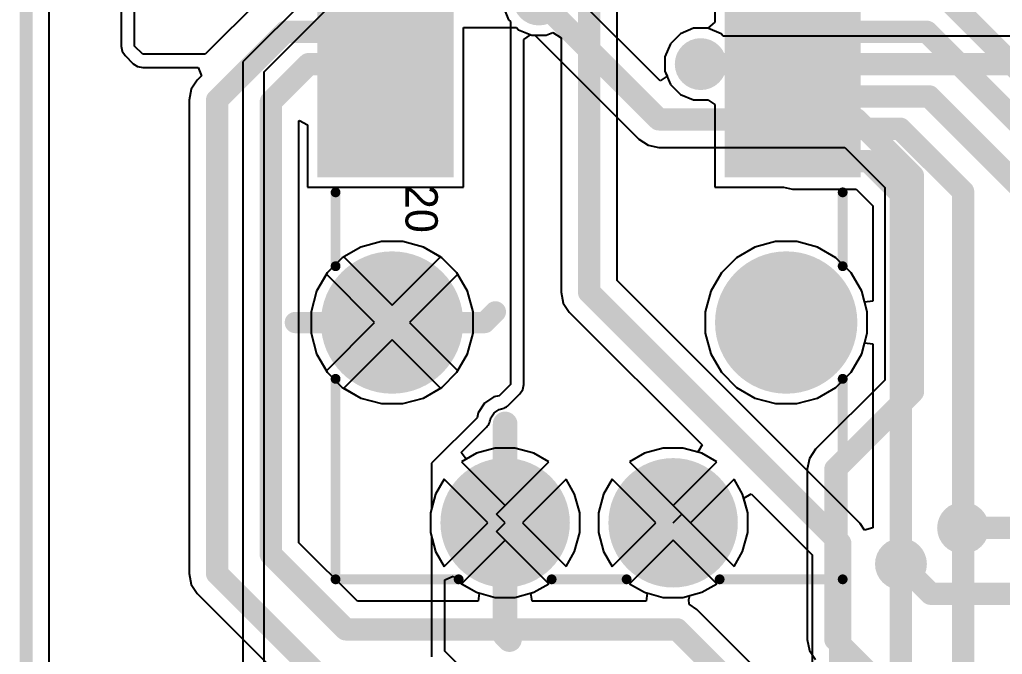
# Model space of a CAD drawing. Header units: millimetres. Extents: x 0 to 6.84, y 0 to 5.18.
# Drawn here: x -0.004 to 0.595, y 3.124 to 3.511 of the extents above; entities that cross this region are included whole.
import ezdxf

# ---------------------------------------------------------------- set-up
doc = ezdxf.new("R2010")
doc.units = ezdxf.units.MM
doc.header["$MEASUREMENT"] = 0
for name, color, linetype in [('BottomLayer', 5, 'Continuous'), ('BottomSolder', 6, 'Continuous'), ('Mechanical2', 216, 'Continuous'), ('MultiLayer', 9, 'Continuous'), ('PadHoleLayer', 156, 'Continuous'), ('TopLayer', 1, 'Continuous'), ('TopOverlay', 2, 'Continuous'), ('TopPaste', 8, 'Continuous'), ('TopSolder', 216, 'Continuous'), ('ViaHoleLayer', 16, 'Continuous')]:
    doc.layers.add(name, color=color, linetype=linetype)

# ---------------------------------------------------------------- blocks, each defined once
blk = doc.blocks.new('FX23_20S_0_5SV_69')
at = {"layer": 'BottomLayer'}
h = blk.add_hatch(color=5, dxfattribs=at)
edge = h.paths.add_edge_path()
edge.add_arc((-0.1870077, 0.1200787), 0.0393701, 0, 360)
h = blk.add_hatch(color=5, dxfattribs=at)
edge = h.paths.add_edge_path()
edge.add_arc((0.1870079, 0.1200787), 0.0393701, 0, 360)
h = blk.add_hatch(color=5, dxfattribs=at)
edge = h.paths.add_edge_path()
edge.add_arc((-0.309055, 0.05118), 0.035433, 0, 360)
h = blk.add_hatch(color=5, dxfattribs=at)
edge = h.paths.add_edge_path()
edge.add_arc((0.3090552, 0.05118), 0.035433, 0, 360)
h = blk.add_hatch(color=5, dxfattribs=at)
edge = h.paths.add_edge_path()
edge.add_arc((-0.309055, -0.0511811), 0.035433, 0, 360)
h = blk.add_hatch(color=5, dxfattribs=at)
edge = h.paths.add_edge_path()
edge.add_arc((0.3090552, -0.0511811), 0.035433, 0, 360)
h = blk.add_hatch(color=5, dxfattribs=at)
edge = h.paths.add_edge_path()
edge.add_arc((-0.1870077, -0.1200787), 0.0393701, 0, 360)
h = blk.add_hatch(color=5, dxfattribs=at)
edge = h.paths.add_edge_path()
edge.add_arc((0.1870079, -0.1200787), 0.0393701, 0, 360)
at = {"layer": 'BottomSolder'}
h = blk.add_hatch(color=6, dxfattribs=at)
edge = h.paths.add_edge_path()
edge.add_arc((-0.1870077, 0.1200787), 0.0433701, 0, 360)
h = blk.add_hatch(color=6, dxfattribs=at)
edge = h.paths.add_edge_path()
edge.add_arc((0.1870079, 0.1200787), 0.0433701, 0, 360)
h = blk.add_hatch(color=6, dxfattribs=at)
edge = h.paths.add_edge_path()
edge.add_arc((-0.309055, 0.05118), 0.039433, 0, 360)
h = blk.add_hatch(color=6, dxfattribs=at)
edge = h.paths.add_edge_path()
edge.add_arc((0.3090552, 0.05118), 0.039433, 0, 360)
h = blk.add_hatch(color=6, dxfattribs=at)
edge = h.paths.add_edge_path()
edge.add_arc((-0.309055, -0.0511811), 0.039433, 0, 360)
h = blk.add_hatch(color=6, dxfattribs=at)
edge = h.paths.add_edge_path()
edge.add_arc((0.3090552, -0.0511811), 0.039433, 0, 360)
h = blk.add_hatch(color=6, dxfattribs=at)
edge = h.paths.add_edge_path()
edge.add_arc((-0.1870077, -0.1200787), 0.0433701, 0, 360)
h = blk.add_hatch(color=6, dxfattribs=at)
edge = h.paths.add_edge_path()
edge.add_arc((0.1870079, -0.1200787), 0.0433701, 0, 360)
at = {"layer": 'MultiLayer'}
h = blk.add_hatch(color=9, dxfattribs=at)
edge = h.paths.add_edge_path()
edge.add_arc((-0.1870077, 0.1200787), 0.0393701, 0, 360)
h = blk.add_hatch(color=9, dxfattribs=at)
edge = h.paths.add_edge_path()
edge.add_arc((0.1870079, 0.1200787), 0.0393701, 0, 360)
h = blk.add_hatch(color=9, dxfattribs=at)
edge = h.paths.add_edge_path()
edge.add_arc((-0.309055, 0.05118), 0.035433, 0, 360)
h = blk.add_hatch(color=9, dxfattribs=at)
edge = h.paths.add_edge_path()
edge.add_arc((0.3090552, 0.05118), 0.035433, 0, 360)
h = blk.add_hatch(color=9, dxfattribs=at)
edge = h.paths.add_edge_path()
edge.add_arc((-0.309055, -0.0511811), 0.035433, 0, 360)
h = blk.add_hatch(color=9, dxfattribs=at)
edge = h.paths.add_edge_path()
edge.add_arc((0.3090552, -0.0511811), 0.035433, 0, 360)
h = blk.add_hatch(color=9, dxfattribs=at)
edge = h.paths.add_edge_path()
edge.add_arc((-0.1870077, -0.1200787), 0.0393701, 0, 360)
h = blk.add_hatch(color=9, dxfattribs=at)
edge = h.paths.add_edge_path()
edge.add_arc((0.1870079, -0.1200787), 0.0393701, 0, 360)
at = {"layer": 'PadHoleLayer'}
h = blk.add_hatch(color=156, dxfattribs=at)
edge = h.paths.add_edge_path()
edge.add_arc((-0.1870077, 0.1200787), 0.0255, 0, 360)
h = blk.add_hatch(color=156, dxfattribs=at)
edge = h.paths.add_edge_path()
edge.add_arc((0.1870079, 0.1200787), 0.0255, 0, 360)
h = blk.add_hatch(color=156, dxfattribs=at)
edge = h.paths.add_edge_path()
edge.add_arc((-0.309055, 0.05118), 0.0215, 0, 360)
h = blk.add_hatch(color=156, dxfattribs=at)
edge = h.paths.add_edge_path()
edge.add_arc((0.3090552, 0.05118), 0.0215, 0, 360)
h = blk.add_hatch(color=156, dxfattribs=at)
edge = h.paths.add_edge_path()
edge.add_arc((-0.309055, -0.0511811), 0.0215, 0, 360)
h = blk.add_hatch(color=156, dxfattribs=at)
edge = h.paths.add_edge_path()
edge.add_arc((0.3090552, -0.0511811), 0.0215, 0, 360)
h = blk.add_hatch(color=156, dxfattribs=at)
edge = h.paths.add_edge_path()
edge.add_arc((-0.1870077, -0.1200787), 0.0255, 0, 360)
h = blk.add_hatch(color=156, dxfattribs=at)
edge = h.paths.add_edge_path()
edge.add_arc((0.1870079, -0.1200787), 0.0255, 0, 360)
at = {"layer": 'TopLayer'}
h = blk.add_hatch(color=1, dxfattribs=at)
edge = h.paths.add_edge_path()
edge.add_arc((-0.1870077, 0.1200787), 0.0393701, 0, 360)
for points in [[(-0.0945826, 0.1615157), (-0.0825826, 0.1615157), (-0.0825826, 0.0865157), (-0.0945826, 0.0865157)], [(-0.0748975, 0.1615157), (-0.0628975, 0.1615157), (-0.0628975, 0.0865157), (-0.0748975, 0.0865157)], [(-0.0552125, 0.1615157), (-0.0432125, 0.1615157), (-0.0432125, 0.0865157), (-0.0552125, 0.0865157)], [(-0.0355275, 0.1615157), (-0.0235275, 0.1615157), (-0.0235275, 0.0865157), (-0.0355275, 0.0865157)], [(-0.0158424, 0.1615157), (-0.0038424, 0.1615157), (-0.0038424, 0.0865157), (-0.0158424, 0.0865157)], [(0.0038426, 0.1615157), (0.0158426, 0.1615157), (0.0158426, 0.0865157), (0.0038426, 0.0865157)], [(0.0235277, 0.1615157), (0.0355277, 0.1615157), (0.0355277, 0.0865157), (0.0235277, 0.0865157)], [(0.0432127, 0.1615157), (0.0552127, 0.1615157), (0.0552127, 0.0865157), (0.0432127, 0.0865157)], [(0.0628977, 0.1615157), (0.0748977, 0.1615157), (0.0748977, 0.0865157), (0.0628977, 0.0865157)], [(0.0825828, 0.1615157), (0.0945828, 0.1615157), (0.0945828, 0.0865157), (0.0825828, 0.0865157)], [(-0.0945826, -0.0865157), (-0.0825826, -0.0865157), (-0.0825826, -0.1615157), (-0.0945826, -0.1615157)], [(-0.0748975, -0.0865157), (-0.0628975, -0.0865157), (-0.0628975, -0.1615157), (-0.0748975, -0.1615157)], [(-0.0552125, -0.0865157), (-0.0432125, -0.0865157), (-0.0432125, -0.1615157), (-0.0552125, -0.1615157)], [(-0.0355275, -0.0865157), (-0.0235275, -0.0865157), (-0.0235275, -0.1615157), (-0.0355275, -0.1615157)], [(-0.0158424, -0.0865157), (-0.0038424, -0.0865157), (-0.0038424, -0.1615157), (-0.0158424, -0.1615157)], [(0.0038426, -0.0865157), (0.0158426, -0.0865157), (0.0158426, -0.1615157), (0.0038426, -0.1615157)], [(0.0235277, -0.0865157), (0.0355277, -0.0865157), (0.0355277, -0.1615157), (0.0235277, -0.1615157)], [(0.0432127, -0.0865157), (0.0552127, -0.0865157), (0.0552127, -0.1615157), (0.0432127, -0.1615157)], [(0.0628977, -0.0865157), (0.0748977, -0.0865157), (0.0748977, -0.1615157), (0.0628977, -0.1615157)], [(0.0825828, -0.0865157), (0.0945828, -0.0865157), (0.0945828, -0.1615157), (0.0825828, -0.1615157)]]:
    blk.add_hatch(color=1, dxfattribs=at).paths.add_polyline_path(points)
h = blk.add_hatch(color=1, dxfattribs=at)
edge = h.paths.add_edge_path()
edge.add_arc((0.1870079, 0.1200787), 0.0393701, 0, 360)
h = blk.add_hatch(color=1, dxfattribs=at)
edge = h.paths.add_edge_path()
edge.add_arc((-0.309055, 0.05118), 0.035433, 0, 360)
h = blk.add_hatch(color=1, dxfattribs=at)
edge = h.paths.add_edge_path()
edge.add_arc((0.3090552, 0.05118), 0.035433, 0, 360)
h = blk.add_hatch(color=1, dxfattribs=at)
edge = h.paths.add_edge_path()
edge.add_arc((-0.309055, -0.0511811), 0.035433, 0, 360)
h = blk.add_hatch(color=1, dxfattribs=at)
edge = h.paths.add_edge_path()
edge.add_arc((0.3090552, -0.0511811), 0.035433, 0, 360)
h = blk.add_hatch(color=1, dxfattribs=at)
edge = h.paths.add_edge_path()
edge.add_arc((-0.1870077, -0.1200787), 0.0393701, 0, 360)
h = blk.add_hatch(color=1, dxfattribs=at)
edge = h.paths.add_edge_path()
edge.add_arc((0.1870079, -0.1200787), 0.0393701, 0, 360)
at = {"layer": 'TopPaste'}
for points in [[(-0.0945826, 0.1615157), (-0.0825826, 0.1615157), (-0.0825826, 0.0865157), (-0.0945826, 0.0865157)], [(-0.0748975, 0.1615157), (-0.0628975, 0.1615157), (-0.0628975, 0.0865157), (-0.0748975, 0.0865157)], [(-0.0552125, 0.1615157), (-0.0432125, 0.1615157), (-0.0432125, 0.0865157), (-0.0552125, 0.0865157)], [(-0.0355275, 0.1615157), (-0.0235275, 0.1615157), (-0.0235275, 0.0865157), (-0.0355275, 0.0865157)], [(-0.0158424, 0.1615157), (-0.0038424, 0.1615157), (-0.0038424, 0.0865157), (-0.0158424, 0.0865157)], [(0.0038426, 0.1615157), (0.0158426, 0.1615157), (0.0158426, 0.0865157), (0.0038426, 0.0865157)], [(0.0235277, 0.1615157), (0.0355277, 0.1615157), (0.0355277, 0.0865157), (0.0235277, 0.0865157)], [(0.0432127, 0.1615157), (0.0552127, 0.1615157), (0.0552127, 0.0865157), (0.0432127, 0.0865157)], [(0.0628977, 0.1615157), (0.0748977, 0.1615157), (0.0748977, 0.0865157), (0.0628977, 0.0865157)], [(0.0825828, 0.1615157), (0.0945828, 0.1615157), (0.0945828, 0.0865157), (0.0825828, 0.0865157)], [(-0.0945826, -0.0865157), (-0.0825826, -0.0865157), (-0.0825826, -0.1615157), (-0.0945826, -0.1615157)], [(-0.0748975, -0.0865157), (-0.0628975, -0.0865157), (-0.0628975, -0.1615157), (-0.0748975, -0.1615157)], [(-0.0552125, -0.0865157), (-0.0432125, -0.0865157), (-0.0432125, -0.1615157), (-0.0552125, -0.1615157)], [(-0.0355275, -0.0865157), (-0.0235275, -0.0865157), (-0.0235275, -0.1615157), (-0.0355275, -0.1615157)], [(-0.0158424, -0.0865157), (-0.0038424, -0.0865157), (-0.0038424, -0.1615157), (-0.0158424, -0.1615157)], [(0.0038426, -0.0865157), (0.0158426, -0.0865157), (0.0158426, -0.1615157), (0.0038426, -0.1615157)], [(0.0235277, -0.0865157), (0.0355277, -0.0865157), (0.0355277, -0.1615157), (0.0235277, -0.1615157)], [(0.0432127, -0.0865157), (0.0552127, -0.0865157), (0.0552127, -0.1615157), (0.0432127, -0.1615157)], [(0.0628977, -0.0865157), (0.0748977, -0.0865157), (0.0748977, -0.1615157), (0.0628977, -0.1615157)], [(0.0825828, -0.0865157), (0.0945828, -0.0865157), (0.0945828, -0.1615157), (0.0825828, -0.1615157)]]:
    blk.add_hatch(color=8, dxfattribs=at).paths.add_polyline_path(points)
at = {"layer": 'TopSolder'}
h = blk.add_hatch(color=216, dxfattribs=at)
edge = h.paths.add_edge_path()
edge.add_arc((-0.1870077, 0.1200787), 0.0433701, 0, 360)
for points in [[(-0.0985826, 0.1655157), (-0.0785826, 0.1655157), (-0.0785826, 0.0825157), (-0.0985826, 0.0825157)], [(-0.0788975, 0.1655157), (-0.0588975, 0.1655157), (-0.0588975, 0.0825157), (-0.0788975, 0.0825157)], [(-0.0592125, 0.1655157), (-0.0392125, 0.1655157), (-0.0392125, 0.0825157), (-0.0592125, 0.0825157)], [(-0.0395275, 0.1655157), (-0.0195275, 0.1655157), (-0.0195275, 0.0825157), (-0.0395275, 0.0825157)], [(-0.0198424, 0.1655157), (0.0001576, 0.1655157), (0.0001576, 0.0825157), (-0.0198424, 0.0825157)], [(-0.0001574, 0.1655157), (0.0198426, 0.1655157), (0.0198426, 0.0825157), (-0.0001574, 0.0825157)], [(0.0195277, 0.1655157), (0.0395277, 0.1655157), (0.0395277, 0.0825157), (0.0195277, 0.0825157)], [(0.0392127, 0.1655157), (0.0592127, 0.1655157), (0.0592127, 0.0825157), (0.0392127, 0.0825157)], [(0.0588977, 0.1655157), (0.0788977, 0.1655157), (0.0788977, 0.0825157), (0.0588977, 0.0825157)], [(0.0785828, 0.1655157), (0.0985828, 0.1655157), (0.0985828, 0.0825157), (0.0785828, 0.0825157)], [(-0.0985826, -0.0825157), (-0.0785826, -0.0825157), (-0.0785826, -0.1655157), (-0.0985826, -0.1655157)], [(-0.0788975, -0.0825157), (-0.0588975, -0.0825157), (-0.0588975, -0.1655157), (-0.0788975, -0.1655157)], [(-0.0592125, -0.0825157), (-0.0392125, -0.0825157), (-0.0392125, -0.1655157), (-0.0592125, -0.1655157)], [(-0.0395275, -0.0825157), (-0.0195275, -0.0825157), (-0.0195275, -0.1655157), (-0.0395275, -0.1655157)], [(-0.0198424, -0.0825157), (0.0001576, -0.0825157), (0.0001576, -0.1655157), (-0.0198424, -0.1655157)], [(-0.0001574, -0.0825157), (0.0198426, -0.0825157), (0.0198426, -0.1655157), (-0.0001574, -0.1655157)], [(0.0195277, -0.0825157), (0.0395277, -0.0825157), (0.0395277, -0.1655157), (0.0195277, -0.1655157)], [(0.0392127, -0.0825157), (0.0592127, -0.0825157), (0.0592127, -0.1655157), (0.0392127, -0.1655157)], [(0.0588977, -0.0825157), (0.0788977, -0.0825157), (0.0788977, -0.1655157), (0.0588977, -0.1655157)], [(0.0785828, -0.0825157), (0.0985828, -0.0825157), (0.0985828, -0.1655157), (0.0785828, -0.1655157)]]:
    blk.add_hatch(color=216, dxfattribs=at).paths.add_polyline_path(points)
h = blk.add_hatch(color=216, dxfattribs=at)
edge = h.paths.add_edge_path()
edge.add_arc((0.1870079, 0.1200787), 0.0433701, 0, 360)
h = blk.add_hatch(color=216, dxfattribs=at)
edge = h.paths.add_edge_path()
edge.add_arc((-0.309055, 0.05118), 0.039433, 0, 360)
h = blk.add_hatch(color=216, dxfattribs=at)
edge = h.paths.add_edge_path()
edge.add_arc((0.3090552, 0.05118), 0.039433, 0, 360)
h = blk.add_hatch(color=216, dxfattribs=at)
edge = h.paths.add_edge_path()
edge.add_arc((-0.309055, -0.0511811), 0.039433, 0, 360)
h = blk.add_hatch(color=216, dxfattribs=at)
edge = h.paths.add_edge_path()
edge.add_arc((0.3090552, -0.0511811), 0.039433, 0, 360)
h = blk.add_hatch(color=216, dxfattribs=at)
edge = h.paths.add_edge_path()
edge.add_arc((-0.1870077, -0.1200787), 0.0433701, 0, 360)
h = blk.add_hatch(color=216, dxfattribs=at)
edge = h.paths.add_edge_path()
edge.add_arc((0.1870079, -0.1200787), 0.0433701, 0, 360)
at = {"layer": 'TopOverlay', "const_width": 0.006}
for points in [[(-0.2213171, 0.1545), (-0.3434999, 0.1545)], [(-0.3434999, 0.0795121), (-0.3434999, 0.1545)], [(-0.1076826, 0.1545), (-0.1526983, 0.1545)], [(0.1526985, 0.1545), (0.1076828, 0.1545)], [(0.3435001, 0.1545), (0.2213173, 0.1545)], [(0.3435001, 0.0795121), (0.3435001, 0.1545)], [(-0.3434999, -0.022849), (-0.3434999, 0.0228479)], [(0.3435001, -0.022849), (0.3435001, 0.0228479)], [(-0.3434999, -0.1545), (-0.3434999, -0.0795132)], [(0.3435001, -0.1545), (0.3435001, -0.0795132)], [(-0.2213171, -0.1545), (-0.3434999, -0.1545)], [(-0.1076826, -0.1545), (-0.1526983, -0.1545)], [(0.1526985, -0.1545), (0.1076828, -0.1545)], [(0.3435001, -0.1545), (0.2213173, -0.1545)]]:
    blk.add_lwpolyline(points, dxfattribs=at)
at = {"layer": 'TopOverlay', "const_width": 0.003}
for points in [[(-0.3449999, 0.1545, 1), (-0.3419999, 0.1545, 1)], [(-0.3449999, 0.1545, 1), (-0.3419999, 0.1545, 1)], [(-0.2228171, 0.1545, 1), (-0.2198171, 0.1545, 1)], [(-0.1541983, 0.1545, 1), (-0.1511983, 0.1545, 1)], [(-0.1091826, 0.1545, 1), (-0.1061826, 0.1545, 1)], [(0.1061828, 0.1545, 1), (0.1091828, 0.1545, 1)], [(0.1511985, 0.1545, 1), (0.1541985, 0.1545, 1)], [(0.2198173, 0.1545, 1), (0.2228173, 0.1545, 1)], [(0.3420001, 0.1545, 1), (0.3450001, 0.1545, 1)], [(0.3420001, 0.1545, 1), (0.3450001, 0.1545, 1)], [(-0.3449999, 0.0795121, 1), (-0.3419999, 0.0795121, 1)], [(0.3420001, 0.0795121, 1), (0.3450001, 0.0795121, 1)], [(-0.3449999, 0.0228479, 1), (-0.3419999, 0.0228479, 1)], [(0.3420001, 0.0228479, 1), (0.3450001, 0.0228479, 1)], [(-0.3449999, -0.022849, 1), (-0.3419999, -0.022849, 1)], [(0.3420001, -0.022849, 1), (0.3450001, -0.022849, 1)], [(-0.3449999, -0.0795132, 1), (-0.3419999, -0.0795132, 1)], [(0.3420001, -0.0795132, 1), (0.3450001, -0.0795132, 1)], [(-0.3449999, -0.1545, 1), (-0.3419999, -0.1545, 1)], [(-0.3449999, -0.1545, 1), (-0.3419999, -0.1545, 1)], [(-0.2228171, -0.1545, 1), (-0.2198171, -0.1545, 1)], [(-0.1541983, -0.1545, 1), (-0.1511983, -0.1545, 1)], [(-0.1091826, -0.1545, 1), (-0.1061826, -0.1545, 1)], [(0.1061828, -0.1545, 1), (0.1091828, -0.1545, 1)], [(0.1511985, -0.1545, 1), (0.1541985, -0.1545, 1)], [(0.2198173, -0.1545, 1), (0.2228173, -0.1545, 1)], [(0.3420001, -0.1545, 1), (0.3450001, -0.1545, 1)], [(0.3420001, -0.1545, 1), (0.3450001, -0.1545, 1)]]:
    blk.add_lwpolyline(points, format="xyb", close=True, dxfattribs=at)
at = {"layer": 'TopOverlay'}
for s, p in [('1', (-0.1129134, 0.0890866)), ('20', (0.1030866, -0.1119134))]:
    blk.add_text(s, height=0.019685, dxfattribs=at).set_placement(p)

msp = doc.modelspace()

# ---------------------------------------------------------------- hatches: boundary and pattern name
at = {"layer": 'BottomLayer'}
h = msp.add_hatch(color=5, dxfattribs=at)
edge = h.paths.add_edge_path()
edge.add_arc((0.4110005, 3.4836618), 0.011811, 0, 360)
h = msp.add_hatch(color=5, dxfattribs=at)
edge = h.paths.add_edge_path()
edge.add_arc((0.5708622, 3.201), 0.011811, 0, 360)
h = msp.add_hatch(color=5, dxfattribs=at)
edge = h.paths.add_edge_path()
edge.add_arc((0.533, 3.179), 0.011811, 0, 360)
at = {"layer": 'BottomSolder'}
h = msp.add_hatch(color=6, dxfattribs=at)
edge = h.paths.add_edge_path()
edge.add_arc((0.312402, 3.5230319), 0.015811, 0, 360)
h = msp.add_hatch(color=6, dxfattribs=at)
edge = h.paths.add_edge_path()
edge.add_arc((0.4110005, 3.4836618), 0.015811, 0, 360)
h = msp.add_hatch(color=6, dxfattribs=at)
edge = h.paths.add_edge_path()
edge.add_arc((0.5708622, 3.201), 0.015811, 0, 360)
h = msp.add_hatch(color=6, dxfattribs=at)
edge = h.paths.add_edge_path()
edge.add_arc((0.533, 3.179), 0.015811, 0, 360)
at = {"layer": 'TopLayer'}
h = msp.add_hatch(color=1, dxfattribs=at)
edge = h.paths.add_edge_path()
edge.add_arc((0.4110005, 3.4836618), 0.011811, 0, 360)
h = msp.add_hatch(color=1, dxfattribs=at)
edge = h.paths.add_edge_path()
edge.add_arc((0.5708622, 3.201), 0.011811, 0, 360)
h = msp.add_hatch(color=1, dxfattribs=at)
edge = h.paths.add_edge_path()
edge.add_arc((0.533, 3.179), 0.011811, 0, 360)
at = {"layer": 'TopSolder'}
h = msp.add_hatch(color=216, dxfattribs=at)
edge = h.paths.add_edge_path()
edge.add_arc((0.312402, 3.5230319), 0.015811, 0, 360)
h = msp.add_hatch(color=216, dxfattribs=at)
edge = h.paths.add_edge_path()
edge.add_arc((0.4110005, 3.4836618), 0.015811, 0, 360)
h = msp.add_hatch(color=216, dxfattribs=at)
edge = h.paths.add_edge_path()
edge.add_arc((0.5708622, 3.201), 0.015811, 0, 360)
h = msp.add_hatch(color=216, dxfattribs=at)
edge = h.paths.add_edge_path()
edge.add_arc((0.533, 3.179), 0.015811, 0, 360)
at = {"layer": 'ViaHoleLayer'}
h = msp.add_hatch(color=16, dxfattribs=at)
edge = h.paths.add_edge_path()
edge.add_arc((0.4110005, 3.4836618), 0.0059055, 0, 360)
h = msp.add_hatch(color=16, dxfattribs=at)
edge = h.paths.add_edge_path()
edge.add_arc((0.5708622, 3.201), 0.0059055, 0, 360)
h = msp.add_hatch(color=16, dxfattribs=at)
edge = h.paths.add_edge_path()
edge.add_arc((0.533, 3.179), 0.0059055, 0, 360)

# ---------------------------------------------------------------- linework, layer by layer
at = {"layer": 'BottomLayer'}
for p, q in [((0.014, 2.457), (0.014, 3.653)), ((0.173, 3.5259999), (0.132, 3.4849999)), ((0.3862119, 3.4734462), (0.334213, 3.5254451)), ((0.145, 3.479), (0.183, 3.517)), ((0.290591, 3.5186934), (0.2939115, 3.510677)), ((0.2939115, 3.510677), (0.295, 3.5095885)), ((0.295, 3.5095885), (0.295, 3.2883938)), ((0.406662, 3.5054728), (0.3986456, 3.5021523)), ((0.415339, 3.5054728), (0.406662, 3.5054728)), ((0.4233554, 3.5021523), (0.415339, 3.5054728)), ((0.3031567, 3.4987534), (0.3073141, 3.5015313)), ((0.3031567, 3.2883943), (0.3031567, 3.4987534)), ((0.3073141, 3.5015313), (0.3080635, 3.5012209)), ((0.3080635, 3.5012209), (0.3099888, 3.5012209)), ((0.3099888, 3.5012209), (0.3733218, 3.4378879)), ((0.3986456, 3.5021523), (0.39251, 3.4960167)), ((0.4247168, 3.5007909), (0.4233554, 3.5021523)), ((0.6783383, 3.5007909), (0.4247168, 3.5007909)), ((0.39251, 3.4960167), (0.3891895, 3.4880003)), ((0.132, 3.4849999), (0.132, 2.583)), ((0.3891895, 3.4880003), (0.3891895, 3.4793233)), ((0.145, 2.952), (0.145, 3.479)), ((0.3891895, 3.4793233), (0.3904507, 3.4762785)), ((0.3904507, 3.4762785), (0.3862119, 3.4734462)), ((0.3733218, 3.4378879), (0.3788789, 3.4341748)), ((0.3788789, 3.4341748), (0.3854339, 3.4328709)), ((0.3854339, 3.4328709), (0.49874, 3.4328709)), ((0.49874, 3.4328709), (0.523167, 3.4084439)), ((0.523167, 3.4084439), (0.523167, 3.2911554)), ((0.2038657, 3.3721872), (0.1935047, 3.3662053)), ((0.2164221, 3.3755517), (0.2038657, 3.3721872)), ((0.2294215, 3.3755517), (0.2164221, 3.3755517)), ((0.2419779, 3.3721872), (0.2294215, 3.3755517)), ((0.2523391, 3.3662052), (0.2419779, 3.3721872)), ((0.4440231, 3.3721872), (0.4327653, 3.3656875)), ((0.4565795, 3.3755517), (0.4440231, 3.3721872)), ((0.4695789, 3.3755517), (0.4565795, 3.3755517)), ((0.4821353, 3.3721872), (0.4695789, 3.3755517)), ((0.4933931, 3.3656875), (0.4821353, 3.3721872)), ((0.1935047, 3.3662053), (0.2229219, 3.3367881)), ((0.2229219, 3.3367881), (0.2523391, 3.3662052)), ((0.4327653, 3.3656875), (0.4235733, 3.3564955)), ((0.5025851, 3.3564955), (0.4933931, 3.3656875)), ((0.1828981, 3.3555987), (0.1769162, 3.3452377)), ((0.2123153, 3.3261815), (0.1828981, 3.3555987)), ((0.2629456, 3.3555985), (0.2335285, 3.3261815)), ((0.2689274, 3.3452377), (0.2629456, 3.3555985)), ((0.4235733, 3.3564955), (0.4170736, 3.3452377)), ((0.5090848, 3.3452377), (0.5025851, 3.3564955)), ((0.1769162, 3.3452377), (0.1735517, 3.3326813)), ((0.2722919, 3.3326813), (0.2689274, 3.3452377)), ((0.4170736, 3.3452377), (0.4137091, 3.3326813)), ((0.5124493, 3.3326813), (0.5090848, 3.3452377)), ((0.1735517, 3.3326813), (0.1735517, 3.3196819)), ((0.2722919, 3.3196819), (0.2722919, 3.3326813)), ((0.4137091, 3.3326813), (0.4137091, 3.3196819)), ((0.5124493, 3.3196819), (0.5124493, 3.3326813)), ((0.1828982, 3.2967643), (0.2123153, 3.3261815)), ((0.2335285, 3.3261815), (0.2629455, 3.2967645)), ((0.1735517, 3.3196819), (0.1769162, 3.3071255)), ((0.2689274, 3.3071255), (0.2722919, 3.3196819)), ((0.4137091, 3.3196819), (0.4170736, 3.3071255)), ((0.5090848, 3.3071255), (0.5124493, 3.3196819)), ((0.2229219, 3.3155749), (0.1935049, 3.2861578)), ((0.2523389, 3.2861579), (0.2229219, 3.3155749)), ((0.1769162, 3.3071255), (0.1828982, 3.2967643)), ((0.2629455, 3.2967645), (0.2689274, 3.3071255)), ((0.4170736, 3.3071255), (0.4235733, 3.2958677)), ((0.5025851, 3.2958677), (0.5090848, 3.3071255)), ((0.4235733, 3.2958677), (0.4327653, 3.2866757)), ((0.4933931, 3.2866757), (0.5025851, 3.2958677)), ((0.295, 3.2883938), (0.2881036, 3.2814974)), ((0.3025358, 3.2852723), (0.3031568, 3.2883938)), ((0.3031568, 3.2883938), (0.3031567, 3.2883943)), ((0.523167, 3.2911554), (0.4809671, 3.2489555)), ((0.1935049, 3.2861578), (0.2038657, 3.280176)), ((0.2419779, 3.280176), (0.2523389, 3.2861579)), ((0.2881036, 3.2814974), (0.2849913, 3.2808783)), ((0.2938712, 3.2757297), (0.3007677, 3.2826261)), ((0.3007677, 3.2826261), (0.3025358, 3.2852723)), ((0.4327653, 3.2866757), (0.4440231, 3.280176)), ((0.4821353, 3.280176), (0.4933931, 3.2866757)), ((0.2038657, 3.280176), (0.2164221, 3.2768115)), ((0.2164221, 3.2768115), (0.2294215, 3.2768115)), ((0.2294215, 3.2768115), (0.2419779, 3.280176)), ((0.2792026, 3.2770105), (0.2753348, 3.2712218)), ((0.2849913, 3.2808783), (0.2792026, 3.2770105)), ((0.2932032, 3.2752833), (0.2938712, 3.2757297)), ((0.4440231, 3.280176), (0.4565795, 3.2768115)), ((0.4565795, 3.2768115), (0.4695789, 3.2768115)), ((0.4695789, 3.2768115), (0.4821353, 3.280176)), ((0.2753348, 3.2712218), (0.2747157, 3.2681095)), ((0.2830183, 3.2680393), (0.2850833, 3.2711299)), ((0.2850833, 3.2711299), (0.2881738, 3.2731948)), ((0.2881738, 3.2731948), (0.289695, 3.2734974)), ((0.289695, 3.2734974), (0.2904372, 3.2738049)), ((0.2904372, 3.2738049), (0.291225, 3.2739616)), ((0.291225, 3.2739616), (0.291893, 3.2744079)), ((0.291893, 3.2744079), (0.2926352, 3.2747154)), ((0.2926352, 3.2747154), (0.2932032, 3.2752833)), ((0.2747157, 3.2681095), (0.247, 3.2403938)), ((0.2809298, 3.2630098), (0.2814977, 3.2635778)), ((0.2814977, 3.2635778), (0.2818051, 3.2643199)), ((0.2818051, 3.2643199), (0.2822515, 3.264988)), ((0.2822515, 3.264988), (0.2824082, 3.2657759)), ((0.2824082, 3.2657759), (0.2827157, 3.2665181)), ((0.2827157, 3.2665181), (0.2830183, 3.2680393)), ((0.2650631, 3.2469215), (0.2804834, 3.2623418)), ((0.2804834, 3.2623418), (0.2809298, 3.2630098)), ((0.2681331, 3.2429205), (0.2650631, 3.2469215)), ((0.2742829, 3.2464711), (0.2681331, 3.2429205)), ((0.285838, 3.2495673), (0.2742829, 3.2464711)), ((0.2978008, 3.2495673), (0.285838, 3.2495673)), ((0.3093559, 3.2464711), (0.2978008, 3.2495673)), ((0.3183544, 3.2412758), (0.3093559, 3.2464711)), ((0.376644, 3.2464711), (0.3676456, 3.2412758)), ((0.3881991, 3.2495673), (0.376644, 3.2464711)), ((0.4001619, 3.2495673), (0.3881991, 3.2495673)), ((0.411717, 3.2464711), (0.4001619, 3.2495673)), ((0.4207155, 3.2412758), (0.411717, 3.2464711)), ((0.4809671, 3.2489555), (0.477254, 3.2433984)), ((0.247, 3.2403938), (0.247, 3.2124057)), ((0.2865161, 3.2094376), (0.3183544, 3.2412758)), ((0.3676456, 3.2412758), (0.3941805, 3.2147409)), ((0.3941805, 3.2147409), (0.4207155, 3.2412758)), ((0.477254, 3.2433984), (0.4759501, 3.2368434)), ((0.4759501, 3.2368434), (0.4759501, 3.1329631)), ((0.3289609, 3.2306692), (0.302426, 3.2041343)), ((0.3341562, 3.2216708), (0.3289609, 3.2306692)), ((0.357039, 3.2306692), (0.3518437, 3.2216708)), ((0.3835739, 3.2041343), (0.357039, 3.2306692)), ((0.431322, 3.2306692), (0.4047871, 3.2041343)), ((0.4365173, 3.2216708), (0.431322, 3.2306692)), ((0.3372524, 3.2101157), (0.3341562, 3.2216708)), ((0.3518437, 3.2216708), (0.3487475, 3.2101157)), ((0.4396135, 3.2101157), (0.4365173, 3.2216708)), ((0.247, 3.2124057), (0.2463864, 3.2101157)), ((0.2463864, 3.2101157), (0.2463864, 3.1981529)), ((0.3372524, 3.1981529), (0.3372524, 3.2101157)), ((0.3487475, 3.2101157), (0.3487475, 3.1981529)), ((0.4396135, 3.1981529), (0.4396135, 3.2101157)), ((0.2918194, 3.2041343), (0.2865161, 3.2094376)), ((0.2865161, 3.198831), (0.2918194, 3.2041343)), ((0.302426, 3.2041343), (0.3289609, 3.1775994)), ((0.357039, 3.1775993), (0.3835739, 3.2041343)), ((0.4047871, 3.2041343), (0.431322, 3.1775994)), ((0.2463864, 3.1981529), (0.247, 3.1958629)), ((0.3183543, 3.1669928), (0.2865161, 3.198831)), ((0.3341562, 3.1865978), (0.3372524, 3.1981529)), ((0.3487475, 3.1981529), (0.3518437, 3.1865978)), ((0.4365173, 3.1865978), (0.4396135, 3.1981529)), ((0.247, 3.1958629), (0.247, 3.1224651)), ((0.3941805, 3.1935277), (0.3676456, 3.1669928)), ((0.4207154, 3.1669928), (0.3941805, 3.1935277)), ((0.3289609, 3.1775994), (0.3341562, 3.1865978)), ((0.3518437, 3.1865978), (0.357039, 3.1775993)), ((0.431322, 3.1775994), (0.4365173, 3.1865978)), ((0.2551567, 3.169474), (0.2601567, 3.1715451)), ((0.2551567, 3.1258438), (0.2551567, 3.169474)), ((0.2601567, 3.1715451), (0.2639229, 3.1677789)), ((0.2639229, 3.1677789), (0.2742829, 3.1617975)), ((0.2742829, 3.1617975), (0.285838, 3.1587013)), ((0.2978008, 3.1587013), (0.3093559, 3.1617975)), ((0.3093559, 3.1617975), (0.3183543, 3.1669928)), ((0.3676456, 3.1669928), (0.376644, 3.1617975)), ((0.376644, 3.1617975), (0.3881991, 3.1587013)), ((0.4001619, 3.1587013), (0.411717, 3.1617975)), ((0.411717, 3.1617975), (0.4207154, 3.1669928)), ((0.285838, 3.1587013), (0.2978008, 3.1587013)), ((0.3881991, 3.1587013), (0.4001619, 3.1587013)), ((0.4759501, 3.1329631), (0.477254, 3.1264081)), ((0.2967674, 3.0842329), (0.2551567, 3.1258438)), ((0.477254, 3.1264081), (0.4809671, 3.120851))]:
    msp.add_line(p, q, dxfattribs=at)
for points, const_width in [([(0.312402, 3.5230319), (0.3854339, 3.45)], 0.0136), ([(0.4110005, 3.4836618), (0.6783383, 3.4836618)], 0.0136), ([(0.3854339, 3.45), (0.5058351, 3.45)], 0.0136), ([(0.5058351, 3.45), (0.5402961, 3.415539)], 0.0136), ([(0.5402961, 3.2840603), (0.5402961, 3.415539)], 0.0136), ([(0.2793383, 3.3261816), (0.285838, 3.3326813)], 0.013), ([(0.1639999, 3.3261815), (0.164, 3.3261816)], 0.013), ([(0.164, 3.3261816), (0.2229218, 3.3261816)], 0.013), ([(0.2229218, 3.3261816), (0.2793383, 3.3261816)], 0.013), ([(0.4930792, 3.2368434), (0.5402961, 3.2840603)], 0.0136), ([(0.2918194, 3.2041343), (0.2918194, 3.2643937)], 0.015), ([(0.4930792, 3.1329631), (0.4930792, 3.2368434)], 0.0136), ([(0.2918194, 3.1355758), (0.2918194, 3.2041343)], 0.015), ([(0.5708622, 3.201), (0.8731911, 3.201)], 0.0136), ([(0.533, 3.179), (0.5510945, 3.1609055)], 0.0136), ([(0.5510945, 3.1609055), (0.8535778, 3.1609055)], 0.0136), ([(0.2918194, 3.1355758), (0.2944321, 3.1329631)], 0.015), ([(0.4930792, 3.1329631), (0.5298872, 3.0961551)], 0.0136)]:
    msp.add_lwpolyline(points, dxfattribs=dict(at, const_width=const_width))
for points, const_width in [([(0.4076005, 3.4836618, 1), (0.4144005, 3.4836618, 1)], 0.0068), ([(0.3820339, 3.45, 1), (0.3888339, 3.45, 1)], 0.0068), ([(0.3820339, 3.45, 1), (0.3888339, 3.45, 1)], 0.0068), ([(0.5024351, 3.45, 1), (0.5092351, 3.45, 1)], 0.0068), ([(0.5024351, 3.45, 1), (0.5092351, 3.45, 1)], 0.0068), ([(0.5368961, 3.415539, 1), (0.5436961, 3.415539, 1)], 0.0068), ([(0.5368961, 3.415539, 1), (0.5436961, 3.415539, 1)], 0.0068), ([(0.282588, 3.3326813, 1), (0.289088, 3.3326813, 1)], 0.0065), ([(0.1607499, 3.3261815, 1), (0.1672499, 3.3261815, 1)], 0.0065), ([(0.16075, 3.3261816, 1), (0.16725, 3.3261816, 1)], 0.0065), ([(0.16075, 3.3261816, 1), (0.16725, 3.3261816, 1)], 0.0065), ([(0.2196718, 3.3261816, 1), (0.2261718, 3.3261816, 1)], 0.0065), ([(0.2196718, 3.3261816, 1), (0.2261718, 3.3261816, 1)], 0.0065), ([(0.2760883, 3.3261816, 1), (0.2825883, 3.3261816, 1)], 0.0065), ([(0.2760883, 3.3261816, 1), (0.2825883, 3.3261816, 1)], 0.0065), ([(0.5368961, 3.2840603, 1), (0.5436961, 3.2840603, 1)], 0.0068), ([(0.5368961, 3.2840603, 1), (0.5436961, 3.2840603, 1)], 0.0068), ([(0.2880694, 3.2643937, 1), (0.2955694, 3.2643937, 1)], 0.0075), ([(0.4896792, 3.2368434, 1), (0.4964792, 3.2368434, 1)], 0.0068), ([(0.4896792, 3.2368434, 1), (0.4964792, 3.2368434, 1)], 0.0068), ([(0.2880694, 3.2041343, 1), (0.2955694, 3.2041343, 1)], 0.0075), ([(0.2880694, 3.2041343, 1), (0.2955694, 3.2041343, 1)], 0.0075), ([(0.5674622, 3.201, 1), (0.5742622, 3.201, 1)], 0.0068), ([(0.5296, 3.179, 1), (0.5364, 3.179, 1)], 0.0068), ([(0.5476945, 3.1609055, 1), (0.5544945, 3.1609055, 1)], 0.0068), ([(0.5476945, 3.1609055, 1), (0.5544945, 3.1609055, 1)], 0.0068), ([(0.2880694, 3.1355758, 1), (0.2955694, 3.1355758, 1)], 0.0075), ([(0.2880694, 3.1355758, 1), (0.2955694, 3.1355758, 1)], 0.0075), ([(0.2906821, 3.1329631, 1), (0.2981821, 3.1329631, 1)], 0.0075), ([(0.4896792, 3.1329631, 1), (0.4964792, 3.1329631, 1)], 0.0068), ([(0.4896792, 3.1329631, 1), (0.4964792, 3.1329631, 1)], 0.0068)]:
    msp.add_lwpolyline(points, format="xyb", close=True, dxfattribs=dict(at, const_width=const_width))
at = {"layer": 'Mechanical2', "const_width": 0.008}
msp.add_lwpolyline([(5e-07, 5e-07), (5e-07, 4.7244099)], dxfattribs=at)
at = {"layer": 'TopLayer'}
for p, q in [((0.0139999, 3.0839775), (0.0139998, 4.45)), ((0.3601296, 3.3517301), (0.3601296, 3.5930005)), ((0.1424001, 3.5230319), (0.10903, 3.4896618)), ((0.0578432, 3.518), (0.0578432, 3.4946623)), ((0.0659999, 3.4946618), (0.0659999, 3.518)), ((0.4195162, 3.5181363), (0.4195162, 3.5091546)), ((0.4195162, 3.5091546), (0.4153389, 3.5054728)), ((0.2664848, 3.4676618), (0.2664848, 3.5059028)), ((0.2664848, 3.5059028), (0.2986857, 3.5059028)), ((0.2986857, 3.5059028), (0.3000471, 3.5045414)), ((0.3000471, 3.5045414), (0.3080635, 3.5012209)), ((0.3167405, 3.5012209), (0.3208713, 3.502932)), ((0.3208713, 3.502932), (0.3258714, 3.499591)), ((0.406662, 3.5054728), (0.3986456, 3.5021523)), ((0.4153389, 3.5054728), (0.406662, 3.5054728)), ((0.3080635, 3.5012209), (0.3167405, 3.5012209)), ((0.3258714, 3.499591), (0.3258714, 3.344635)), ((0.3986456, 3.5021523), (0.39251, 3.4960167)), ((0.0578432, 3.4946623), (0.0578431, 3.4946618)), ((0.0578431, 3.4946618), (0.0584641, 3.4915404)), ((0.0584641, 3.4915404), (0.0602322, 3.4888941)), ((0.0709999, 3.4896618), (0.0659999, 3.4946618)), ((0.39251, 3.4960167), (0.3891895, 3.4880003)), ((0.0602322, 3.4888941), (0.0602325, 3.4888939)), ((0.0602325, 3.4888939), (0.0652322, 3.4838941)), ((0.10903, 3.4896618), (0.0709999, 3.4896618)), ((0.3891895, 3.4880003), (0.3891895, 3.4793233)), ((0.0652322, 3.4838941), (0.0678784, 3.482126)), ((0.0678784, 3.482126), (0.0709999, 3.481505)), ((0.0709999, 3.481505), (0.0710004, 3.4815051)), ((0.0710004, 3.4815051), (0.1047583, 3.4815051)), ((0.1047583, 3.4815051), (0.1068294, 3.4765051)), ((0.3891895, 3.4793233), (0.39251, 3.4713069)), ((0.1042114, 3.4738871), (0.1004983, 3.46833)), ((0.1068294, 3.4765051), (0.1042114, 3.4738871)), ((0.1004983, 3.46833), (0.0991944, 3.461775)), ((0.2664848, 3.4282918), (0.2664848, 3.4676618)), ((0.39251, 3.4713069), (0.3986456, 3.4651713)), ((0.0991944, 3.461775), (0.0991944, 3.1731503)), ((0.3986456, 3.4651713), (0.406662, 3.4618508)), ((0.406662, 3.4618508), (0.415339, 3.4618508)), ((0.415339, 3.4618508), (0.4153588, 3.461859)), ((0.4153588, 3.461859), (0.4195162, 3.4590811)), ((0.4195162, 3.4590811), (0.4195162, 3.4086067)), ((0.16615, 3.4490907), (0.1664848, 3.4493143)), ((0.16615, 3.1919726), (0.16615, 3.4490907)), ((0.1664848, 3.4493143), (0.1714848, 3.4466417)), ((0.1714848, 3.4466417), (0.1714848, 3.4086067)), ((0.2664848, 3.4086067), (0.2664848, 3.4282918)), ((0.1714848, 3.4086067), (0.2664848, 3.4086067)), ((0.4195162, 3.4086067), (0.46134, 3.4086067)), ((0.46134, 3.4086067), (0.4670162, 3.4074776)), ((0.4670162, 3.4074776), (0.5057661, 3.4074776)), ((0.5057661, 3.4074776), (0.5158709, 3.3973728)), ((0.5158709, 3.3973728), (0.5158709, 3.3392303)), ((0.2038657, 3.3721872), (0.1926079, 3.3656875)), ((0.2164221, 3.3755517), (0.2038657, 3.3721872)), ((0.2294215, 3.3755517), (0.2164221, 3.3755517)), ((0.2419779, 3.3721872), (0.2294215, 3.3755517)), ((0.2532357, 3.3656875), (0.2419779, 3.3721872)), ((0.4440231, 3.3721872), (0.4327653, 3.3656875)), ((0.4565795, 3.3755517), (0.4440231, 3.3721872)), ((0.4695789, 3.3755517), (0.4565795, 3.3755517)), ((0.4821353, 3.3721872), (0.4695789, 3.3755517)), ((0.4933931, 3.3656875), (0.4821353, 3.3721872)), ((0.1926079, 3.3656875), (0.1834159, 3.3564955)), ((0.2624277, 3.3564955), (0.2532357, 3.3656875)), ((0.4327653, 3.3656875), (0.4235733, 3.3564955)), ((0.5025851, 3.3564955), (0.4933931, 3.3656875)), ((0.1834159, 3.3564955), (0.1769162, 3.3452377)), ((0.2689274, 3.3452377), (0.2624277, 3.3564955)), ((0.4235733, 3.3564955), (0.4170736, 3.3452377)), ((0.5090848, 3.3452377), (0.5025851, 3.3564955)), ((0.5081121, 3.2037476), (0.3601296, 3.3517301)), ((0.1769162, 3.3452377), (0.1735517, 3.3326813)), ((0.2722919, 3.3326813), (0.2689274, 3.3452377)), ((0.3258714, 3.344635), (0.3271753, 3.33808)), ((0.4170736, 3.3452377), (0.4137091, 3.3326813)), ((0.5108709, 3.338572), (0.5090848, 3.3452377)), ((0.3271753, 3.33808), (0.3308884, 3.3325229)), ((0.5158709, 3.3392303), (0.5108709, 3.338572)), ((0.1735517, 3.3326813), (0.1735517, 3.3196819)), ((0.2722919, 3.3196819), (0.2722919, 3.3326813)), ((0.3308884, 3.3325229), (0.4117809, 3.2516304)), ((0.4137091, 3.3326813), (0.4137091, 3.3196819)), ((0.1735517, 3.3196819), (0.1769162, 3.3071255)), ((0.2689274, 3.3071255), (0.2722919, 3.3196819)), ((0.4137091, 3.3196819), (0.4170736, 3.3071255)), ((0.5090848, 3.3071255), (0.5108709, 3.3137912)), ((0.5108709, 3.3137912), (0.5158709, 3.3131329)), ((0.5158709, 3.3131329), (0.5158709, 3.2011355)), ((0.1769162, 3.3071255), (0.1834159, 3.2958677)), ((0.2624277, 3.2958677), (0.2689274, 3.3071255)), ((0.4170736, 3.3071255), (0.4235733, 3.2958677)), ((0.5025851, 3.2958677), (0.5090848, 3.3071255)), ((0.1834159, 3.2958677), (0.1926079, 3.2866757)), ((0.2532357, 3.2866757), (0.2624277, 3.2958677)), ((0.4235733, 3.2958677), (0.4327653, 3.2866757)), ((0.4933931, 3.2866757), (0.5025851, 3.2958677)), ((0.1926079, 3.2866757), (0.2038657, 3.280176)), ((0.2419779, 3.280176), (0.2532357, 3.2866757)), ((0.4327653, 3.2866757), (0.4440231, 3.280176)), ((0.4821353, 3.280176), (0.4933931, 3.2866757)), ((0.2038657, 3.280176), (0.2164221, 3.2768115)), ((0.2164221, 3.2768115), (0.2294215, 3.2768115)), ((0.2294215, 3.2768115), (0.2419779, 3.280176)), ((0.4440231, 3.280176), (0.4565795, 3.2768115)), ((0.4565795, 3.2768115), (0.4695789, 3.2768115)), ((0.4695789, 3.2768115), (0.4821353, 3.280176)), ((0.4117809, 3.2516304), (0.4091927, 3.2471475)), ((0.2742829, 3.2464711), (0.2652845, 3.2412758)), ((0.285838, 3.2495673), (0.2742829, 3.2464711)), ((0.2978008, 3.2495673), (0.285838, 3.2495673)), ((0.3093559, 3.2464711), (0.2978008, 3.2495673)), ((0.3183544, 3.2412758), (0.3093559, 3.2464711)), ((0.376644, 3.2464711), (0.3676456, 3.2412758)), ((0.3881991, 3.2495673), (0.376644, 3.2464711)), ((0.4001619, 3.2495673), (0.3881991, 3.2495673)), ((0.4091927, 3.2471475), (0.4001619, 3.2495673)), ((0.2652845, 3.2412758), (0.2918194, 3.2147409)), ((0.2918194, 3.2147409), (0.3183544, 3.2412758)), ((0.3676456, 3.2412758), (0.3994838, 3.2094376)), ((0.2546779, 3.2306692), (0.2494826, 3.2216708)), ((0.2812128, 3.2041343), (0.2546779, 3.2306692)), ((0.3289609, 3.2306692), (0.302426, 3.2041343)), ((0.3341562, 3.2216708), (0.3289609, 3.2306692)), ((0.357039, 3.2306692), (0.3518437, 3.2216708)), ((0.3835739, 3.2041343), (0.357039, 3.2306692)), ((0.2494826, 3.2216708), (0.2463864, 3.2101157)), ((0.3372524, 3.2101157), (0.3341562, 3.2216708)), ((0.3518437, 3.2216708), (0.3487475, 3.2101157)), ((0.4371937, 3.2191465), (0.4416766, 3.2217347)), ((0.4416766, 3.2217347), (0.4788709, 3.1845404)), ((0.4396135, 3.2101157), (0.4371937, 3.2191465)), ((0.2463864, 3.2101157), (0.2463864, 3.1981529)), ((0.3372524, 3.1981529), (0.3372524, 3.2101157)), ((0.3487475, 3.2101157), (0.3487475, 3.1981529)), ((0.4396135, 3.1981529), (0.4396135, 3.2101157)), ((0.2546779, 3.1775993), (0.2812128, 3.2041343)), ((0.302426, 3.2041343), (0.3289609, 3.1775994)), ((0.357039, 3.1775993), (0.3835739, 3.2041343)), ((0.3994838, 3.2094376), (0.3941805, 3.2041343)), ((0.3941805, 3.2041343), (0.3994838, 3.2094376)), ((0.3941805, 3.2041343), (0.3941805, 3.2041343)), ((0.3994838, 3.2094376), (0.431322, 3.1775994)), ((0.5108709, 3.1996188), (0.5081121, 3.2037476)), ((0.2463864, 3.1981529), (0.2494826, 3.1865978)), ((0.3341562, 3.1865978), (0.3372524, 3.1981529)), ((0.3487475, 3.1981529), (0.3518437, 3.1865978)), ((0.4365173, 3.1865978), (0.4396135, 3.1981529)), ((0.5158709, 3.2011355), (0.5108709, 3.1996188)), ((0.2018052, 3.1563174), (0.16615, 3.1919726)), ((0.2918194, 3.1935277), (0.2652845, 3.1669928)), ((0.3183543, 3.1669928), (0.2918194, 3.1935277)), ((0.3941805, 3.1935277), (0.3676456, 3.1669928)), ((0.4207154, 3.1669928), (0.3941805, 3.1935277)), ((0.2494826, 3.1865978), (0.2546779, 3.1775993)), ((0.3289609, 3.1775994), (0.3341562, 3.1865978)), ((0.3518437, 3.1865978), (0.357039, 3.1775993)), ((0.431322, 3.1775994), (0.4365173, 3.1865978)), ((0.4788709, 3.1845404), (0.4788709, 2.6490794)), ((0.0991944, 3.1731503), (0.1004983, 3.1665953)), ((0.1004983, 3.1665953), (0.1042114, 3.1610382)), ((0.2652845, 3.1669928), (0.2742829, 3.1617975)), ((0.2742829, 3.1617975), (0.2760746, 3.1613174)), ((0.3075642, 3.1613174), (0.3093559, 3.1617975)), ((0.3093559, 3.1617975), (0.3183543, 3.1669928)), ((0.3676456, 3.1669928), (0.376644, 3.1617975)), ((0.376644, 3.1617975), (0.3784357, 3.1613174)), ((0.4042997, 3.15981), (0.411717, 3.1617975)), ((0.411717, 3.1617975), (0.4207154, 3.1669928)), ((0.1042114, 3.1610382), (0.167865, 3.0973846)), ((0.2754163, 3.1563174), (0.2018052, 3.1563174)), ((0.2760746, 3.1613174), (0.2754163, 3.1563174)), ((0.3082225, 3.1563174), (0.3075642, 3.1613174)), ((0.3777774, 3.1563174), (0.3082225, 3.1563174)), ((0.3784357, 3.1613174), (0.3777774, 3.1563174)), ((0.4037426, 3.1574582), (0.4042997, 3.15981)), ((0.4038945, 3.154525), (0.4037426, 3.1574582)), ((0.4087205, 3.1513004), (0.4038945, 3.154525)), ((0.4631095, 3.0969114), (0.4087205, 3.1513004))]:
    msp.add_line(p, q, dxfattribs=at)
at = {"layer": 'TopLayer', "const_width": 0.0136}
for points in [[(0.3430005, 3.344635), (0.3430005, 3.5930005)], [(0.5613926, 3.5230319), (0.7093909, 3.3750336)], [(0.1163235, 3.461775), (0.1578954, 3.5033469)], [(0.1578954, 3.5033469), (0.2189848, 3.5033469)], [(0.4670162, 3.5033469), (0.5487434, 3.5033469)], [(0.5487434, 3.5033469), (0.672, 3.3800903)], [(0.1490209, 3.4605861), (0.1720966, 3.4836618)], [(0.1720966, 3.4836618), (0.2189848, 3.4836618)], [(0.4110005, 3.4836618), (0.4670162, 3.4836618)], [(0.1163235, 3.1731503), (0.1163235, 3.461775)], [(0.1490209, 3.1848775), (0.1490209, 3.4605861)], [(0.4670162, 3.4639768), (0.5501936, 3.4639768)], [(0.5501936, 3.4639768), (0.6093009, 3.4048695)], [(0.4670162, 3.4442918), (0.532518, 3.4442918)], [(0.532518, 3.4442918), (0.5708622, 3.4059476)], [(0.4670162, 3.4246067), (0.5128612, 3.4246067)], [(0.5128612, 3.4246067), (0.533, 3.4044679)], [(0.533, 3.179), (0.533, 3.4044679)], [(0.5708622, 3.201), (0.5708622, 3.4059476)], [(0.3430005, 3.344635), (0.496, 3.1916355)], [(0.5708622, 2.3538622), (0.5708622, 3.201)], [(0.496, 2.6419843), (0.496, 3.1916355)], [(0.1490209, 3.1848775), (0.1947101, 3.1391883)], [(0.533, 2.3825354), (0.533, 3.179)], [(0.1163235, 3.1731503), (0.1799771, 3.1094967)], [(0.1947101, 3.1391883), (0.3966084, 3.1391883)], [(0.3966084, 3.1391883), (0.4509974, 3.0847993)]]:
    msp.add_lwpolyline(points, dxfattribs=at)
at = {"layer": 'TopLayer', "const_width": 0.0068}
for points in [[(0.1544954, 3.5033469, 1), (0.1612954, 3.5033469, 1)], [(0.1544954, 3.5033469, 1), (0.1612954, 3.5033469, 1)], [(0.2155848, 3.5033469, 1), (0.2223848, 3.5033469, 1)], [(0.4636162, 3.5033469, 1), (0.4704162, 3.5033469, 1)], [(0.5453434, 3.5033469, 1), (0.5521434, 3.5033469, 1)], [(0.5453434, 3.5033469, 1), (0.5521434, 3.5033469, 1)], [(0.1686966, 3.4836618, 1), (0.1754966, 3.4836618, 1)], [(0.1686966, 3.4836618, 1), (0.1754966, 3.4836618, 1)], [(0.2155848, 3.4836618, 1), (0.2223848, 3.4836618, 1)], [(0.4076005, 3.4836618, 1), (0.4144005, 3.4836618, 1)], [(0.4636162, 3.4836618, 1), (0.4704162, 3.4836618, 1)], [(0.1129235, 3.461775, 1), (0.1197235, 3.461775, 1)], [(0.1129235, 3.461775, 1), (0.1197235, 3.461775, 1)], [(0.1456209, 3.4605861, 1), (0.1524209, 3.4605861, 1)], [(0.1456209, 3.4605861, 1), (0.1524209, 3.4605861, 1)], [(0.4636162, 3.4639768, 1), (0.4704162, 3.4639768, 1)], [(0.5467936, 3.4639768, 1), (0.5535936, 3.4639768, 1)], [(0.5467936, 3.4639768, 1), (0.5535936, 3.4639768, 1)], [(0.4636162, 3.4442918, 1), (0.4704162, 3.4442918, 1)], [(0.529118, 3.4442918, 1), (0.535918, 3.4442918, 1)], [(0.529118, 3.4442918, 1), (0.535918, 3.4442918, 1)], [(0.4636162, 3.4246067, 1), (0.4704162, 3.4246067, 1)], [(0.5094612, 3.4246067, 1), (0.5162612, 3.4246067, 1)], [(0.5094612, 3.4246067, 1), (0.5162612, 3.4246067, 1)], [(0.5296, 3.4044679, 1), (0.5364, 3.4044679, 1)], [(0.5296, 3.4044679, 1), (0.5364, 3.4044679, 1)], [(0.5674622, 3.4059476, 1), (0.5742622, 3.4059476, 1)], [(0.5674622, 3.4059476, 1), (0.5742622, 3.4059476, 1)], [(0.3396005, 3.344635, 1), (0.3464005, 3.344635, 1)], [(0.3396005, 3.344635, 1), (0.3464005, 3.344635, 1)], [(0.5674622, 3.201, 1), (0.5742622, 3.201, 1)], [(0.5674622, 3.201, 1), (0.5742622, 3.201, 1)], [(0.4926, 3.1916355, 1), (0.4994, 3.1916355, 1)], [(0.4926, 3.1916355, 1), (0.4994, 3.1916355, 1)], [(0.1456209, 3.1848775, 1), (0.1524209, 3.1848775, 1)], [(0.1456209, 3.1848775, 1), (0.1524209, 3.1848775, 1)], [(0.5296, 3.179, 1), (0.5364, 3.179, 1)], [(0.5296, 3.179, 1), (0.5364, 3.179, 1)], [(0.1129235, 3.1731503, 1), (0.1197235, 3.1731503, 1)], [(0.1129235, 3.1731503, 1), (0.1197235, 3.1731503, 1)], [(0.1913101, 3.1391883, 1), (0.1981101, 3.1391883, 1)], [(0.1913101, 3.1391883, 1), (0.1981101, 3.1391883, 1)], [(0.3932084, 3.1391883, 1), (0.4000084, 3.1391883, 1)], [(0.3932084, 3.1391883, 1), (0.4000084, 3.1391883, 1)]]:
    msp.add_lwpolyline(points, format="xyb", close=True, dxfattribs=at)

# ---------------------------------------------------------------- block references
at = {"rotation": 270}
msp.add_blockref('FX23_20S_0_5SV_69', (0.3430005, 3.5131895), dxfattribs=at)

doc.saveas('drawing.dxf')
